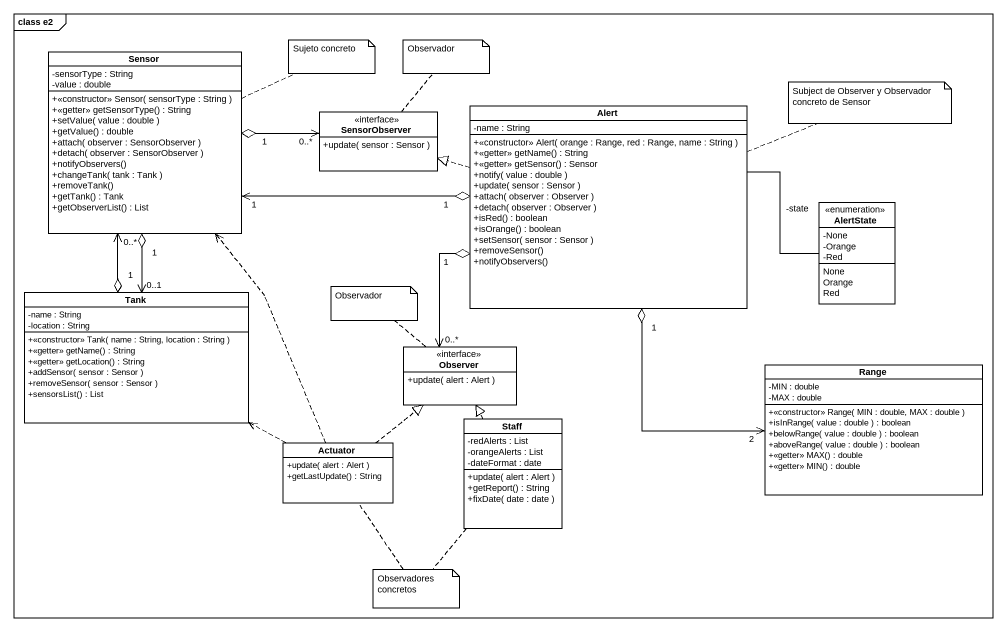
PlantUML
@startuml
mainframe class e2
hide circle
hide empty members
skinparam classAttributeIconSize 0
class Sensor {
  -sensorType : String
  -value : double
  +<<constructor>> Sensor( sensorType : String )
  +<<getter>> getSensorType() : String
  +setValue( value : double )
  +getValue() : double
  +attach( observer : SensorObserver )
  +detach( observer : SensorObserver )
  +notifyObservers()
  +changeTank( tank : Tank )
  +removeTank()
  +getTank() : Tank
  +getObserverList() : List
}
interface SensorObserver {
  +update( sensor : Sensor )
}
class Alert {
  -name : String
  +<<constructor>> Alert( orange : Range, red : Range, name : String )
  +<<getter>> getName() : String
  +<<getter>> getSensor() : Sensor
  +notify( value : double )
  +update( sensor : Sensor )
  +attach( observer : Observer )
  +detach( observer : Observer )
  +isRed() : boolean
  +isOrange() : boolean
  +setSensor( sensor : Sensor )
  +removeSensor()
  +notifyObservers()
}
enum AlertState {
  -None
  -Orange
  -Red
  None
  Orange
  Red
}
class Tank {
  -name : String
  -location : String
  +<<constructor>> Tank( name : String, location : String )
  +<<getter>> getName() : String
  +<<getter>> getLocation() : String
  +addSensor( sensor : Sensor )
  +removeSensor( sensor : Sensor )
  +sensorsList() : List
}
interface Observer {
  +update( alert : Alert )
}
class Range {
  -MIN : double
  -MAX : double
  +<<constructor>> Range( MIN : double, MAX : double )
  +isInRange( value : double ) : boolean
  +belowRange( value : double ) : boolean
  +aboveRange( value : double ) : boolean
  +<<getter>> MAX() : double
  +<<getter>> MIN() : double
}
class Staff {
  -redAlerts : List
  -orangeAlerts : List
  -dateFormat : date
  +update( alert : Alert )
  +getReport() : String
  +fixDate( date : date )
}
class Actuator {
  +update( alert : Alert )
  +getLastUpdate() : String
}
Sensor "1" o-right-> "0..*" SensorObserver
Sensor "1" o--> "0..1" Tank
Alert "1" o-left-> "1" Sensor
Alert .left.|> SensorObserver
Alert "1" o--> "0..*" Observer
Alert "1" o--> "2" Range
AlertState -left- Alert : -state
Tank "1" o-up-> "0..*" Sensor
Staff .up.|> Observer
Actuator .up.> Sensor
Actuator .left.> Tank
Actuator .up.|> Observer
note right of Sensor : Sujeto concreto
note top of SensorObserver : Observador
note right of Alert : Subject de Observer y Observador concreto de Sensor
note top of Observer : Observador
note as N5
  Observadores concretos
end note
N5 .. Staff
N5 .. Actuator
@enduml
